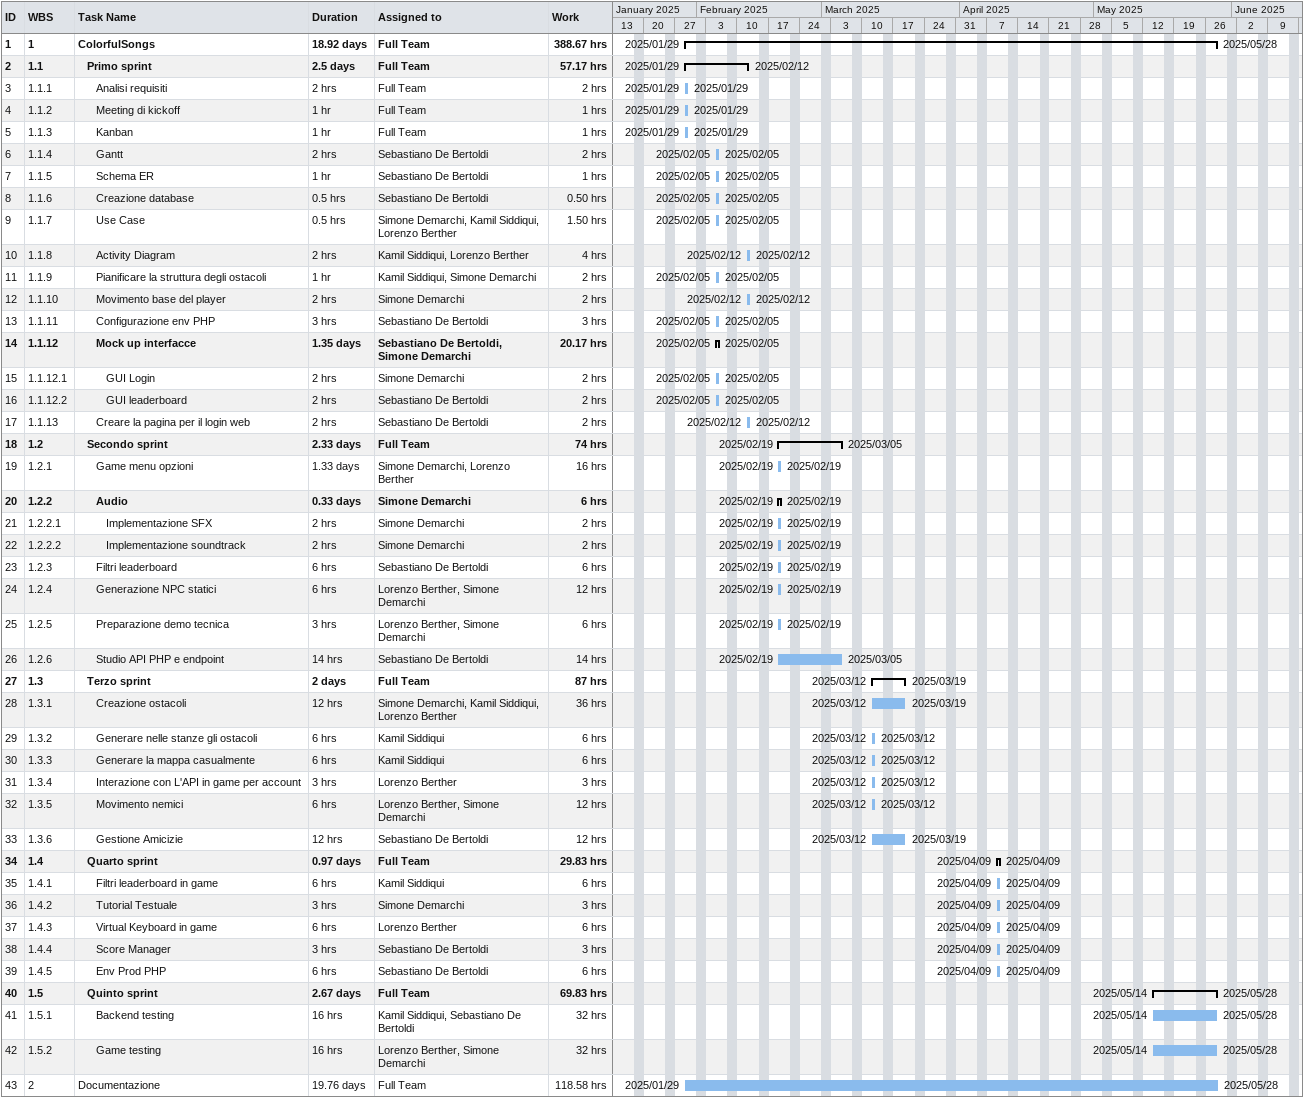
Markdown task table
| ID | WBS | Task | Duration | Start | Finish | Resources | Work (h) |
|---|---|---|---|---|---|---|---|
| 1 | 1 | **ColorfulSongs** | 18.92d | 2025-01-29 | 2025-05-28 | Full Team | 388.67 |
| 2 | 1.1 | **Primo sprint** | 2.5d | 2025-01-29 | 2025-02-12 | Full Team | 57.17 |
| 3 | 1.1.1 | Analisi requisiti | 2h | 2025-01-29 | 2025-01-29 | Full Team | 2 |
| 4 | 1.1.2 | Meeting di kickoff | 1h | 2025-01-29 | 2025-01-29 | Full Team | 1 |
| 5 | 1.1.3 | Kanban | 1h | 2025-01-29 | 2025-01-29 | Full Team | 1 |
| 6 | 1.1.4 | Gantt | 2h | 2025-02-05 | 2025-02-05 | Sebastiano De Bertoldi | 2 |
| 7 | 1.1.5 | Schema ER | 1h | 2025-02-05 | 2025-02-05 | Sebastiano De Bertoldi | 1 |
| 8 | 1.1.6 | Creazione database | 0.5h | 2025-02-05 | 2025-02-05 | Sebastiano De Bertoldi | 0.50 |
| 9 | 1.1.7 | Use Case | 0.5h | 2025-02-05 | 2025-02-05 | Simone Demarchi, Kamil Siddiqui, Lorenzo Berther | 1.50 |
| 10 | 1.1.8 | Activity Diagram | 2h | 2025-02-12 | 2025-02-12 | Kamil Siddiqui, Lorenzo Berther | 4 |
| 11 | 1.1.9 | Pianificare la struttura degli ostacoli | 1h | 2025-02-05 | 2025-02-05 | Kamil Siddiqui, Simone Demarchi | 2 |
| 12 | 1.1.10 | Movimento base del player | 2h | 2025-02-12 | 2025-02-12 | Simone Demarchi | 2 |
| 13 | 1.1.11 | Configurazione env PHP | 3h | 2025-02-05 | 2025-02-05 | Sebastiano De Bertoldi | 3 |
| 14 | 1.1.12 | **Mock up interfacce** | 1.35d | 2025-02-05 | 2025-02-05 | Sebastiano De Bertoldi, Simone Demarchi | 20.17 |
| 15 | 1.1.12.1 | GUI Login | 2h | 2025-02-05 | 2025-02-05 | Simone Demarchi | 2 |
| 16 | 1.1.12.2 | GUI leaderboard | 2h | 2025-02-05 | 2025-02-05 | Sebastiano De Bertoldi | 2 |
| 17 | 1.1.13 | Creare la pagina per il login web | 2h | 2025-02-12 | 2025-02-12 | Sebastiano De Bertoldi | 2 |
| 18 | 1.2 | **Secondo sprint** | 2.33d | 2025-02-19 | 2025-03-05 | Full Team | 74 |
| 19 | 1.2.1 | Game menu opzioni | 1.33d | 2025-02-19 | 2025-02-19 | Simone Demarchi, Lorenzo Berther | 16 |
| 20 | 1.2.2 | **Audio** | 0.33d | 2025-02-19 | 2025-02-19 | Simone Demarchi | 6 |
| 21 | 1.2.2.1 | Implementazione SFX | 2h | 2025-02-19 | 2025-02-19 | Simone Demarchi | 2 |
| 22 | 1.2.2.2 | Implementazione soundtrack | 2h | 2025-02-19 | 2025-02-19 | Simone Demarchi | 2 |
| 23 | 1.2.3 | Filtri leaderboard | 6h | 2025-02-19 | 2025-02-19 | Sebastiano De Bertoldi | 6 |
| 24 | 1.2.4 | Generazione NPC statici | 6h | 2025-02-19 | 2025-02-19 | Lorenzo Berther, Simone Demarchi | 12 |
| 25 | 1.2.5 | Preparazione demo tecnica | 3h | 2025-02-19 | 2025-02-19 | Lorenzo Berther, Simone Demarchi | 6 |
| 26 | 1.2.6 | Studio API PHP e endpoint | 14h | 2025-02-19 | 2025-03-05 | Sebastiano De Bertoldi | 14 |
| 27 | 1.3 | **Terzo sprint** | 2d | 2025-03-12 | 2025-03-19 | Full Team | 87 |
| 28 | 1.3.1 | Creazione ostacoli | 12h | 2025-03-12 | 2025-03-19 | Simone Demarchi, Kamil Siddiqui, Lorenzo Berther | 36 |
| 29 | 1.3.2 | Generare nelle stanze gli ostacoli | 6h | 2025-03-12 | 2025-03-12 | Kamil Siddiqui | 6 |
| 30 | 1.3.3 | Generare la mappa casualmente | 6h | 2025-03-12 | 2025-03-12 | Kamil Siddiqui | 6 |
| 31 | 1.3.4 | Interazione con L'API in game per account | 3h | 2025-03-12 | 2025-03-12 | Lorenzo Berther | 3 |
| 32 | 1.3.5 | Movimento nemici | 6h | 2025-03-12 | 2025-03-12 | Lorenzo Berther, Simone Demarchi | 12 |
| 33 | 1.3.6 | Gestione Amicizie | 12h | 2025-03-12 | 2025-03-19 | Sebastiano De Bertoldi | 12 |
| 34 | 1.4 | **Quarto sprint** | 0.97d | 2025-04-09 | 2025-04-09 | Full Team | 29.83 |
| 35 | 1.4.1 | Filtri leaderboard in game | 6h | 2025-04-09 | 2025-04-09 | Kamil Siddiqui | 6 |
| 36 | 1.4.2 | Tutorial Testuale | 3h | 2025-04-09 | 2025-04-09 | Simone Demarchi | 3 |
| 37 | 1.4.3 | Virtual Keyboard in game | 6h | 2025-04-09 | 2025-04-09 | Lorenzo Berther | 6 |
| 38 | 1.4.4 | Score Manager | 3h | 2025-04-09 | 2025-04-09 | Sebastiano De Bertoldi | 3 |
| 39 | 1.4.5 | Env Prod PHP | 6h | 2025-04-09 | 2025-04-09 | Sebastiano De Bertoldi | 6 |
| 40 | 1.5 | **Quinto sprint** | 2.67d | 2025-05-14 | 2025-05-28 | Full Team | 69.83 |
| 41 | 1.5.1 | Backend testing | 16h | 2025-05-14 | 2025-05-28 | Kamil Siddiqui, Sebastiano De Bertoldi | 32 |
| 42 | 1.5.2 | Game testing | 16h | 2025-05-14 | 2025-05-28 | Lorenzo Berther, Simone Demarchi | 32 |
| 43 | 2 | Documentazione | 19.76d | 2025-01-29 | 2025-05-28 | Full Team | 118.58 |
